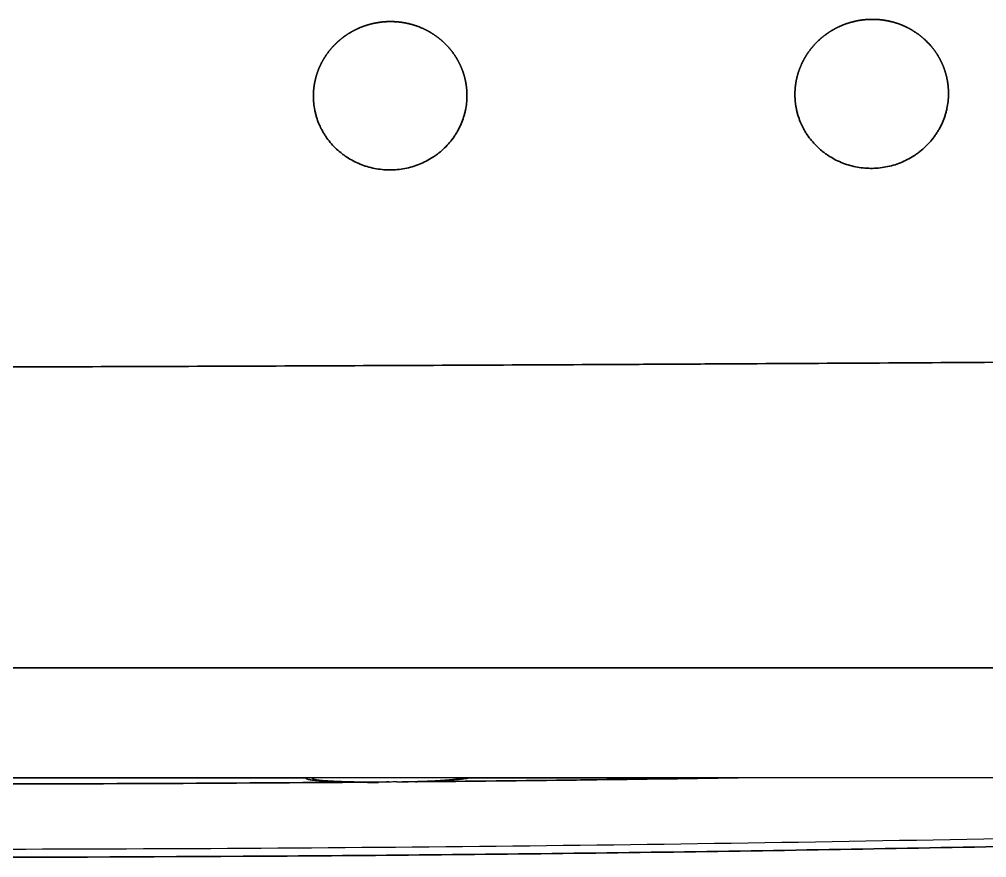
# Model space of a CAD drawing. Header units: millimetres. Extents: x 0 to 2561, y -987 to 790.
# Drawn here: x 739.6 to 972.6, y 417.4 to 619.4 of the extents above; entities that cross this region are included whole.
import ezdxf

# ---------------------------------------------------------------- set-up
doc = ezdxf.new("R2010")
doc.units = ezdxf.units.MM
doc.layers.add('Blocks', color=7, linetype='Continuous')
doc.layers.add('Blocks$Inner', color=7, linetype='Continuous', lineweight=25, true_color=0x007f00)
doc.layers.add('Blocks$Outline', color=7, linetype='Continuous', lineweight=35, true_color=0xff3f3f)

# ---------------------------------------------------------------- blocks, each defined once
blk = doc.blocks.new('Balcony Dining Bench Front')
at = {"layer": 'Blocks$Inner'}
for points, weights, knots in [([(829, 618.88), (828.4, 618.88), (827.79, 618.86), (826.57, 618.74), (825.97, 618.65), (824.18, 618.31), (823.03, 617.97), (821.34, 617.29), (820.78, 617.04), (819.71, 616.48), (819.19, 616.18), (818.18, 615.53), (817.69, 615.18), (816.99, 614.62), (816.76, 614.43), (816.31, 614.04), (816.09, 613.83), (815, 612.79), (814.24, 611.88), (813.23, 610.43), (812.91, 609.92), (812.48, 609.15), (812.34, 608.88), (812.08, 608.35), (811.95, 608.08), (811.37, 606.73), (811.02, 605.61), (810.72, 604.18), (810.66, 603.89), (810.57, 603.31), (810.53, 603.01), (810.44, 602.14), (810.41, 601.55), (810.41, 600.97)], [1.00000000448, 1.00000000449, 1.00000000449, 1.0000000045, 1.0000000045, 1.0000000045, 1.0000000045, 1.00000000449, 1.00000000449, 1.00000000448, 1.00000000447, 1.00000000446, 1.00000000445, 1.00000000444, 1.00000000444, 1.00000000443, 1.00000000443, 1.0000000044, 1.00000000438, 1.00000000435, 1.00000000434, 1.00000000432, 1.00000000431, 1.0000000043, 1.00000000429, 1.00000000426, 1.00000000423, 1.00000000419, 1.00000000419, 1.00000000417, 1.00000000416, 1.00000000414, 1.00000000413, 1.00000000411], [205.159935, 205.159935, 205.159935, 205.159935, 206.985777, 206.985777, 208.81162, 208.81162, 212.463305, 212.463305, 214.289147, 214.289147, 216.11499, 216.11499, 217.940832, 217.940832, 218.853753, 218.853753, 219.766675, 219.766675, 223.41836, 223.41836, 225.244202, 225.244202, 226.157123, 226.157123, 227.070045, 227.070045, 230.721729, 230.721729, 231.634651, 231.634651, 232.547572, 232.547572, 234.373414, 234.373414, 234.373414, 234.373414]), ([(847.41, 601.04), (847.41, 601.6), (847.38, 602.16), (847.3, 603.01), (847.26, 603.3), (847.18, 603.88), (847.13, 604.17), (846.84, 605.61), (846.5, 606.72), (845.81, 608.35), (845.55, 608.88), (844.99, 609.92), (844.68, 610.42), (843.68, 611.88), (842.93, 612.78), (841.64, 614.04), (841.19, 614.43), (840.26, 615.18), (839.78, 615.53), (838.78, 616.17), (838.27, 616.48), (837.2, 617.03), (836.65, 617.29), (834.97, 617.96), (833.82, 618.3), (832.04, 618.65), (831.44, 618.74), (830.22, 618.85), (829.61, 618.88), (829, 618.88)], [1.00000003354, 1.00000003364, 1.00000003375, 1.00000003391, 1.00000003397, 1.00000003409, 1.00000003414, 1.00000003443, 1.00000003466, 1.00000003502, 1.00000003514, 1.00000003538, 1.00000003549, 1.00000003584, 1.00000003607, 1.00000003641, 1.00000003652, 1.00000003673, 1.00000003684, 1.00000003704, 1.00000003713, 1.00000003732, 1.00000003741, 1.00000003766, 1.0000000378, 1.00000003799, 1.00000003804, 1.00000003814, 1.00000003819, 1.00000000448], [176.040425, 176.040425, 176.040425, 176.040425, 177.774457, 177.774457, 178.687306, 178.687306, 179.600155, 179.600155, 183.251552, 183.251552, 185.077251, 185.077251, 186.902949, 186.902949, 190.554347, 190.554347, 192.380045, 192.380045, 194.205744, 194.205744, 196.031442, 196.031442, 197.857141, 197.857141, 201.508538, 201.508538, 203.334236, 203.334236, 205.159935, 205.159935, 205.159935, 205.159935]), ([(945.12, 619.42), (944.52, 619.42), (943.91, 619.4), (942.69, 619.28), (942.09, 619.2), (940.3, 618.85), (939.14, 618.52), (937.45, 617.84), (936.89, 617.59), (935.82, 617.03), (935.29, 616.73), (934.28, 616.08), (933.79, 615.73), (932.85, 614.99), (932.39, 614.59), (931.09, 613.33), (930.31, 612.43), (929.29, 610.97), (928.97, 610.46), (928.54, 609.68), (928.4, 609.42), (928.13, 608.88), (928, 608.61), (927.41, 607.26), (927.05, 606.14), (926.74, 604.7), (926.68, 604.41), (926.59, 603.82), (926.55, 603.53), (926.45, 602.64), (926.41, 602.06), (926.41, 601.41), (926.41, 601.35), (926.41, 601.29)], [1.00000013343, 1.00000002962, 1.00000002967, 1.00000002975, 1.00000002979, 1.00000002988, 1.00000002993, 1.00000002996, 1.00000002997, 1.00000002997, 1.00000002996, 1.00000002994, 1.00000002992, 1.00000002988, 1.00000002985, 1.00000002975, 1.00000002967, 1.00000002952, 1.00000002946, 1.00000002937, 1.00000002934, 1.00000002927, 1.00000002924, 1.00000002907, 1.00000002892, 1.00000002873, 1.00000002868, 1.0000000286, 1.00000002856, 1.00000002843, 1.00000002835, 1.00000002825, 1.00000002824, 1.00000002824], [321.810812, 321.810812, 321.810812, 321.810812, 323.634521, 323.634521, 325.458229, 325.458229, 329.105645, 329.105645, 330.929353, 330.929353, 332.753061, 332.753061, 334.576769, 334.576769, 336.400478, 336.400478, 340.047894, 340.047894, 341.871602, 341.871602, 342.783456, 342.783456, 343.69531, 343.69531, 347.342726, 347.342726, 348.254581, 348.254581, 349.166435, 349.166435, 350.990143, 350.990143, 351.18245, 351.18245, 351.18245, 351.18245]), ([(963.41, 601.56), (963.41, 602.09), (963.38, 602.61), (963.31, 603.43), (963.28, 603.72), (963.19, 604.31), (963.14, 604.6), (962.87, 606.04), (962.53, 607.17), (961.85, 608.8), (961.6, 609.34), (961.04, 610.39), (960.73, 610.89), (959.75, 612.36), (958.99, 613.27), (957.29, 614.95), (956.36, 615.7), (954.87, 616.68), (954.36, 616.99), (953.3, 617.55), (952.75, 617.8), (951.08, 618.48), (949.93, 618.83), (948.15, 619.18), (947.55, 619.27), (946.34, 619.39), (945.73, 619.42), (945.12, 619.42)], [1, 1.00000011778, 1.00000011803, 1.00000011844, 1.00000011859, 1.00000011889, 1.00000011904, 1.00000011982, 1.00000012047, 1.0000001215, 1.00000012186, 1.00000012257, 1.00000012294, 1.00000012403, 1.00000012478, 1.00000012629, 1.00000012705, 1.00000012815, 1.00000012851, 1.00000012923, 1.00000012959, 1.00000013062, 1.00000013126, 1.00000013214, 1.00000013242, 1.00000013295, 1.0000001332, 1.00000013343], [292.837003, 292.837003, 292.837003, 292.837003, 294.456098, 294.456098, 295.367922, 295.367922, 296.279745, 296.279745, 299.927041, 299.927041, 301.750688, 301.750688, 303.574336, 303.574336, 307.221631, 307.221631, 310.868927, 310.868927, 312.692574, 312.692574, 314.516222, 314.516222, 318.163517, 318.163517, 319.987165, 319.987165, 321.810812, 321.810812, 321.810812, 321.810812])]:
    blk.add_rational_spline(points, weights, degree=3, knots=knots, dxfattribs=at)
blk.add_rational_spline([(926.41, 601.29), (926.41, 600.19), (926.51, 599.11), (926.72, 598.03)], [1.00000002824, 1, 1, 1], degree=3, dxfattribs=at)
for points, degree in [([(963.02, 597.91), (963.26, 599.06), (963.39, 600.21), (963.41, 601.37)], 3), ([(963.41, 601.37), (963.41, 601.42), (963.41, 601.49), (963.41, 601.56)], 3), ([(847.04, 597.53), (847.28, 598.66), (847.4, 599.8), (847.41, 600.96)], 3), ([(846.6, 595.84), (846.69, 596.12), (846.77, 596.4), (846.84, 596.68)], 3), ([(846.84, 596.68), (846.92, 596.96), (846.98, 597.24), (847.04, 597.53)], 3), ([(926.72, 598.03), (926.77, 597.74), (926.83, 597.46), (926.9, 597.18)], 3), ([(926.9, 597.18), (926.97, 596.9), (927.05, 596.62), (927.13, 596.34)], 3), ([(962.57, 596.21), (962.65, 596.49), (962.74, 596.77), (962.81, 597.06)], 3), ([(962.81, 597.06), (962.89, 597.34), (962.96, 597.63), (963.02, 597.91)], 3), ([(846, 594.21), (846.23, 594.74), (846.43, 595.29), (846.6, 595.84)], 3), ([(927.13, 596.34), (927.3, 595.78), (927.49, 595.24), (927.71, 594.71)], 3), ([(927.71, 594.71), (927.89, 594.27), (928.09, 593.84), (928.3, 593.42)], 3), ([(961.16, 592.99), (961.45, 593.5), (961.71, 594.03), (961.95, 594.57)], 3), ([(961.95, 594.57), (962.18, 595.11), (962.39, 595.65), (962.57, 596.21)], 3), ([(812.29, 593.07), (812.38, 592.89), (812.44, 592.78), (812.5, 592.68)], 3), ([(812.5, 592.68), (812.64, 592.42), (812.78, 592.17), (812.93, 591.92)], 3), ([(812.93, 591.92), (813.09, 591.67), (813.24, 591.42), (813.41, 591.18)], 3), ([(844.78, 591.87), (844.94, 592.12), (845.09, 592.38), (845.23, 592.64)], 3), ([(845.23, 592.64), (845.51, 593.15), (845.77, 593.67), (846, 594.21)], 3), ([(928.3, 593.42), (928.37, 593.28), (928.41, 593.2), (928.45, 593.13)], 3), ([(928.45, 593.13), (928.59, 592.87), (928.73, 592.62), (928.88, 592.37)], 3), ([(928.88, 592.37), (929.03, 592.12), (929.19, 591.87), (929.35, 591.62)], 3), ([(960.22, 591.47), (960.39, 591.72), (960.55, 591.97), (960.71, 592.22)], 3), ([(960.71, 592.22), (960.87, 592.47), (961.02, 592.73), (961.16, 592.99)], 3), ([(813.41, 591.18), (814.07, 590.21), (814.82, 589.31), (815.66, 588.47)], 3), ([(842, 588.42), (842.86, 589.25), (843.62, 590.16), (844.3, 591.13)], 3), ([(844.3, 591.13), (844.46, 591.37), (844.63, 591.62), (844.78, 591.87)], 3), ([(929.35, 591.62), (930.01, 590.65), (930.75, 589.74), (931.59, 588.91)], 3), ([(957.9, 588.76), (958.76, 589.59), (959.54, 590.5), (960.22, 591.47)], 3), ([(815.66, 588.47), (816.08, 588.06), (816.53, 587.66), (816.99, 587.29)], 3), ([(816.99, 587.29), (817.23, 587.1), (817.47, 586.91), (817.71, 586.74)], 3), ([(839.93, 586.68), (840.17, 586.86), (840.42, 587.05), (840.65, 587.23)], 3), ([(840.65, 587.23), (841.12, 587.61), (841.57, 588), (842, 588.42)], 3), ([(931.59, 588.91), (932.01, 588.49), (932.45, 588.09), (932.91, 587.71)], 3), ([(932.91, 587.71), (933.14, 587.52), (933.38, 587.34), (933.62, 587.16)], 3), ([(955.81, 587.02), (956.05, 587.2), (956.3, 587.38), (956.54, 587.57)], 3), ([(956.54, 587.57), (957.01, 587.95), (957.46, 588.34), (957.9, 588.76)], 3), ([(817.71, 586.74), (817.95, 586.56), (818.2, 586.39), (818.45, 586.23)], 3), ([(818.45, 586.23), (819.45, 585.57), (820.51, 585.01), (821.64, 584.55)], 3), ([(835.96, 584.51), (837.09, 584.96), (838.17, 585.52), (839.18, 586.17)], 3), ([(839.18, 586.17), (839.43, 586.34), (839.68, 586.51), (839.93, 586.68)], 3), ([(933.62, 587.16), (933.86, 586.98), (934.11, 586.81), (934.36, 586.65)], 3), ([(934.36, 586.65), (935.35, 585.98), (936.41, 585.42), (937.53, 584.95)], 3), ([(937.53, 584.95), (938.09, 584.72), (938.66, 584.51), (939.25, 584.34)], 3), ([(951.82, 584.86), (952.96, 585.31), (954.03, 585.86), (955.05, 586.51)], 3), ([(955.05, 586.51), (955.31, 586.68), (955.56, 586.85), (955.81, 587.02)], 3), ([(821.64, 584.55), (822.2, 584.32), (822.78, 584.11), (823.36, 583.94)], 3), ([(823.36, 583.94), (823.95, 583.76), (824.54, 583.62), (825.14, 583.5)], 3), ([(825.14, 583.5), (826.34, 583.26), (827.56, 583.14), (828.79, 583.14)], 3), ([(828.79, 583.14), (830.02, 583.13), (831.23, 583.24), (832.44, 583.48)], 3), ([(832.44, 583.48), (833.04, 583.59), (833.64, 583.73), (834.22, 583.91)], 3), ([(834.22, 583.91), (834.81, 584.08), (835.4, 584.28), (835.96, 584.51)], 3), ([(939.25, 584.34), (939.83, 584.16), (940.42, 584.01), (941.01, 583.89)], 3), ([(941.01, 583.89), (942.21, 583.65), (943.42, 583.52), (944.65, 583.51)], 3), ([(944.65, 583.51), (945.88, 583.5), (947.09, 583.61), (948.3, 583.84)], 3), ([(948.3, 583.84), (948.9, 583.95), (949.49, 584.09), (950.08, 584.26)], 3), ([(950.08, 584.26), (950.67, 584.43), (951.26, 584.63), (951.82, 584.86)], 3), ([(1247.49, 436.63), (712.91, 436.63), (178.33, 436.63)], 2), ([(810.14, 436.59), (810.16, 436.62), (810.21, 436.66), (810.28, 436.69)], 3), ([(912.72, 436.63), (885.68, 436.22), (858.73, 435.9), (831.81, 435.66)], 3), ([(820.68, 435.57), (786.55, 435.29), (752.45, 435.15), (718.27, 435.14)], 3), ([(828.62, 435.63), (827.79, 435.63), (826.95, 435.62), (826.11, 435.61)], 3), ([(830.49, 435.64), (829.88, 435.63), (829.27, 435.62), (828.66, 435.61)], 3)]:
    blk.add_open_spline(points, degree=degree, dxfattribs=at)
for points, knots in [([(810.41, 600.89), (810.41, 599.77), (810.52, 598.65), (810.74, 597.55), (810.79, 597.27), (810.86, 596.98), (810.93, 596.7), (811, 596.42), (811.08, 596.14), (811.16, 595.87), (811.33, 595.32), (811.52, 594.78), (811.75, 594.24), (811.91, 593.84), (812.1, 593.45), (812.29, 593.07)], [117.224057, 117.224057, 117.224057, 117.224057, 120.82076, 120.82076, 120.82076, 121.747026, 121.747026, 121.747026, 122.668277, 122.668277, 122.668277, 124.501435, 124.501435, 124.501435, 125.873979, 125.873979, 125.873979, 125.873979]), ([(730.82, 535.63), (731.17, 535.63), (731.52, 535.63), (732.58, 535.63), (733.28, 535.64), (735.39, 535.64), (736.79, 535.65), (741.01, 535.66), (743.82, 535.67), (757.87, 535.71), (769.11, 535.75), (791.59, 535.84), (802.83, 535.88), (825.31, 535.98), (836.55, 536.02), (859.02, 536.13), (870.26, 536.18), (887.12, 536.27), (892.74, 536.3), (903.98, 536.36), (909.6, 536.39), (926.46, 536.48), (937.69, 536.54), (960.17, 536.68), (971.41, 536.75), (993.88, 536.89), (1005.12, 536.96), (1027.59, 537.12), (1038.83, 537.2), (1061.3, 537.36), (1072.53, 537.44), (1095, 537.61), (1106.24, 537.7), (1128.71, 537.88), (1139.93, 537.97), (1156.78, 538.12), (1162.4, 538.16), (1173.63, 538.26), (1179.25, 538.31), (1190.56, 538.41), (1196.26, 538.46), (1207.66, 538.56), (1213.36, 538.62), (1221.9, 538.7), (1224.75, 538.72), (1229.03, 538.76), (1230.45, 538.78), (1232.59, 538.8), (1233.3, 538.8), (1234.01, 538.81)], [7389.097547, 7389.097547, 7389.097547, 7389.097547, 7390.152555, 7390.152555, 7392.262553, 7392.262553, 7396.482556, 7396.482556, 7404.922546, 7404.922546, 7438.682555, 7438.682555, 7472.442621, 7472.442621, 7506.202706, 7506.202706, 7539.96282, 7539.96282, 7556.842871, 7556.842871, 7573.722931, 7573.722931, 7607.483133, 7607.483133, 7641.24339, 7641.24339, 7675.003711, 7675.003711, 7708.7641, 7708.7641, 7742.524563, 7742.524563, 7776.285103, 7776.285103, 7810.06762, 7810.06762, 7826.947937, 7826.947937, 7843.828276, 7843.828276, 7860.959946, 7860.959946, 7878.091622, 7878.091622, 7886.657487, 7886.657487, 7890.940437, 7890.940437, 7893.081903, 7893.081903, 7893.081903, 7893.081903]), ([(203.83, 463.23), (213.25, 463.22), (222.68, 463.22), (232.11, 463.21), (241.54, 463.21), (250.97, 463.2), (260.39, 463.2), (269.82, 463.2), (279.25, 463.19), (288.67, 463.19), (298.1, 463.18), (307.53, 463.18), (316.95, 463.18), (326.38, 463.17), (335.81, 463.17), (345.23, 463.17), (354.66, 463.17), (364.09, 463.16), (373.51, 463.16), (382.94, 463.16), (392.37, 463.15), (401.79, 463.15), (411.22, 463.15), (420.65, 463.15), (430.08, 463.14), (439.51, 463.14), (448.93, 463.14), (458.36, 463.14), (467.79, 463.13), (477.22, 463.13), (486.64, 463.13), (496.07, 463.13), (505.5, 463.13), (514.93, 463.12), (524.36, 463.12), (533.78, 463.12), (543.21, 463.12), (552.64, 463.12), (562.06, 463.12), (571.49, 463.12), (580.92, 463.11), (590.34, 463.11), (599.77, 463.11), (609.19, 463.11), (618.62, 463.11), (628.05, 463.11), (646.9, 463.11), (665.76, 463.11), (684.61, 463.11), (703.47, 463.11), (722.32, 463.11), (741.18, 463.11), (760.04, 463.11), (778.89, 463.11), (797.75, 463.11), (807.17, 463.11), (816.6, 463.11), (826.02, 463.11), (835.45, 463.11), (844.88, 463.11), (854.3, 463.12), (863.73, 463.12), (873.16, 463.12), (882.58, 463.12), (892.01, 463.12), (901.44, 463.12), (910.86, 463.12), (920.29, 463.13), (929.72, 463.13), (939.15, 463.13), (948.58, 463.13), (958, 463.13), (967.43, 463.14), (976.86, 463.14), (986.29, 463.14), (995.72, 463.14), (1005.14, 463.15), (1014.57, 463.15), (1024, 463.15), (1033.43, 463.15), (1042.85, 463.16), (1052.28, 463.16), (1061.71, 463.16), (1071.13, 463.17), (1080.56, 463.17), (1089.99, 463.17), (1099.41, 463.17), (1108.84, 463.18), (1118.27, 463.18), (1127.69, 463.18), (1137.12, 463.19), (1146.55, 463.19), (1155.97, 463.2), (1165.4, 463.2), (1174.83, 463.2), (1184.25, 463.21), (1193.68, 463.21), (1203.11, 463.22), (1212.54, 463.22), (1221.97, 463.23)], [451.443925, 451.443925, 451.443925, 451.443925, 479.729369, 479.729369, 479.729369, 508.012007, 508.012007, 508.012007, 536.29251, 536.29251, 536.29251, 564.571639, 564.571639, 564.571639, 592.850516, 592.850516, 592.850516, 621.130349, 621.130349, 621.130349, 649.412028, 649.412028, 649.412028, 677.695169, 677.695169, 677.695169, 705.979076, 705.979076, 705.979076, 734.263029, 734.263029, 734.263029, 762.546222, 762.546222, 762.546222, 790.827827, 790.827827, 790.827827, 819.107423, 819.107423, 819.107423, 847.386214, 847.386214, 847.386214, 875.665805, 875.665805, 875.665805, 932.230598, 932.230598, 932.230598, 988.798596, 988.798596, 988.798596, 1045.363389, 1045.363389, 1045.363389, 1073.64298, 1073.64298, 1073.64298, 1101.921771, 1101.921771, 1101.921771, 1130.201368, 1130.201368, 1130.201368, 1158.482972, 1158.482972, 1158.482972, 1186.766165, 1186.766165, 1186.766165, 1215.050118, 1215.050118, 1215.050118, 1243.334025, 1243.334025, 1243.334025, 1271.617167, 1271.617167, 1271.617167, 1299.898845, 1299.898845, 1299.898845, 1328.178679, 1328.178679, 1328.178679, 1356.457555, 1356.457555, 1356.457555, 1384.736684, 1384.736684, 1384.736684, 1413.017188, 1413.017188, 1413.017188, 1441.299826, 1441.299826, 1441.299826, 1469.58527, 1469.58527, 1469.58527, 1469.58527]), ([(808.69, 436.64), (808.67, 436.62), (808.65, 436.61), (808.61, 436.55), (808.62, 436.51), (808.72, 436.39), (808.9, 436.32), (809.36, 436.21), (809.54, 436.17), (809.96, 436.11), (810.2, 436.07), (810.99, 435.98), (811.63, 435.92), (812.74, 435.84), (813.13, 435.82), (813.97, 435.77), (814.41, 435.75), (815.78, 435.69), (816.77, 435.65), (818.93, 435.59), (820.05, 435.57), (821.81, 435.55), (822.41, 435.55), (823.62, 435.54), (824.25, 435.54), (825.28, 435.54), (825.7, 435.54), (826.11, 435.54)], [27.685613, 27.685613, 27.685613, 27.685613, 28.533442, 28.533442, 30.435671, 30.435671, 34.24013, 34.24013, 36.14236, 36.14236, 38.044589, 38.044589, 41.849048, 41.849048, 43.751278, 43.751278, 45.653507, 45.653507, 49.457966, 49.457966, 53.262425, 53.262425, 55.164654, 55.164654, 57.066884, 57.066884, 58.32255, 58.32255, 58.32255, 58.32255]), ([(828.66, 435.61), (827.48, 435.59), (826.31, 435.59), (824.58, 435.59), (824, 435.59), (822.87, 435.59), (822.32, 435.6), (820.69, 435.62), (819.65, 435.64), (817.66, 435.69), (816.74, 435.72), (815.47, 435.78), (815.07, 435.8), (814.3, 435.85), (813.93, 435.87), (812.9, 435.95), (812.31, 436), (811.58, 436.09), (811.36, 436.12), (810.97, 436.19), (810.8, 436.22), (810.38, 436.33), (810.21, 436.4), (810.15, 436.47)], [1.882042, 1.882042, 1.882042, 1.882042, 5.401329, 5.401329, 7.160973, 7.160973, 8.920616, 8.920616, 12.439903, 12.439903, 15.95919, 15.95919, 17.718833, 17.718833, 19.478476, 19.478476, 22.997763, 22.997763, 24.757406, 24.757406, 26.51705, 26.51705, 30.036337, 30.036337, 30.036337, 30.036337]), ([(830.54, 435.64), (830.8, 435.64), (831.06, 435.65), (831.57, 435.66), (831.83, 435.66), (832.34, 435.67), (832.6, 435.68), (833.1, 435.69), (833.35, 435.7), (833.85, 435.71), (834.1, 435.72), (834.59, 435.74), (834.84, 435.75), (835.32, 435.76), (835.57, 435.77), (836.04, 435.79), (836.29, 435.8), (836.76, 435.82), (837, 435.83), (837.45, 435.85), (837.69, 435.86), (838.13, 435.88), (838.36, 435.89), (838.79, 435.91), (839.01, 435.92), (839.43, 435.94), (839.64, 435.95), (840.05, 435.98), (840.26, 435.99), (840.65, 436.01), (840.85, 436.03), (841.24, 436.05), (841.43, 436.07), (841.8, 436.09), (841.99, 436.11), (842.34, 436.13), (842.51, 436.15), (842.85, 436.17), (843.02, 436.19), (843.34, 436.22), (843.49, 436.23), (843.79, 436.26), (843.94, 436.27), (844.22, 436.3), (844.36, 436.32), (844.63, 436.35), (844.76, 436.36), (845.01, 436.39), (845.13, 436.41), (845.36, 436.44), (845.47, 436.46), (845.68, 436.49), (845.78, 436.5), (845.96, 436.54), (846.05, 436.55), (846.22, 436.58), (846.3, 436.6), (846.39, 436.62), (846.41, 436.63), (846.43, 436.63)], [0, 0, 0, 0, 0.780536, 0.780536, 1.561071, 1.561071, 2.341607, 2.341607, 3.122143, 3.122143, 3.902678, 3.902678, 4.683214, 4.683214, 5.46375, 5.46375, 6.244285, 6.244285, 7.024952, 7.024952, 7.805619, 7.805619, 8.586286, 8.586286, 9.366953, 9.366953, 10.14762, 10.14762, 10.928287, 10.928287, 11.708954, 11.708954, 12.48962, 12.48962, 13.270347, 13.270347, 14.051074, 14.051074, 14.831801, 14.831801, 15.612528, 15.612528, 16.393254, 16.393254, 17.173981, 17.173981, 17.954708, 17.954708, 18.735435, 18.735435, 19.516116, 19.516116, 20.296796, 20.296796, 21.077477, 21.077477, 21.858158, 21.858158, 22.06855, 22.06855, 22.06855, 22.06855]), ([(847.94, 436.63), (847.9, 436.62), (847.86, 436.61), (847.73, 436.59), (847.65, 436.57), (847.47, 436.54), (847.37, 436.52), (847.17, 436.49), (847.06, 436.47), (846.83, 436.44), (846.71, 436.42), (846.47, 436.39), (846.33, 436.37), (846.07, 436.34), (845.93, 436.32), (845.64, 436.29), (845.49, 436.28), (845.18, 436.25), (845.02, 436.23), (844.7, 436.2), (844.53, 436.19), (844.18, 436.16), (844, 436.14), (843.64, 436.11), (843.45, 436.1), (843.07, 436.07), (842.87, 436.06), (842.47, 436.03), (842.26, 436.02), (841.85, 435.99), (841.63, 435.98), (841.2, 435.95), (840.98, 435.94), (840.53, 435.92), (840.31, 435.9), (839.85, 435.88), (839.62, 435.87), (839.14, 435.85), (838.9, 435.84), (838.42, 435.81), (838.17, 435.8), (837.68, 435.78), (837.42, 435.77), (836.91, 435.75), (836.65, 435.74), (836.13, 435.73), (835.87, 435.72), (835.34, 435.7), (835.08, 435.69), (834.54, 435.68), (834.28, 435.67), (833.74, 435.66), (833.46, 435.65), (832.92, 435.64), (832.64, 435.63), (832.09, 435.62), (831.81, 435.61), (831.26, 435.6), (830.97, 435.59), (830.69, 435.59)], [36.688893, 36.688893, 36.688893, 36.688893, 37.174437, 37.174437, 38.018381, 38.018381, 38.862326, 38.862326, 39.70627, 39.70627, 40.550215, 40.550215, 41.394209, 41.394209, 42.238203, 42.238203, 43.082197, 43.082197, 43.926192, 43.926192, 44.770186, 44.770186, 45.61418, 45.61418, 46.458174, 46.458174, 47.302169, 47.302169, 48.146098, 48.146098, 48.990027, 48.990027, 49.833957, 49.833957, 50.677886, 50.677886, 51.521816, 51.521816, 52.365745, 52.365745, 53.209675, 53.209675, 54.053604, 54.053604, 54.897392, 54.897392, 55.741179, 55.741179, 56.584967, 56.584967, 57.428754, 57.428754, 58.272542, 58.272542, 59.11633, 59.11633, 59.960117, 59.960117, 60.803905, 60.803905, 60.803905, 60.803905]), ([(1220.41, 428.99), (1218.21, 428.91), (1216.02, 428.83), (1213.83, 428.74), (1209.45, 428.58), (1205.07, 428.42), (1200.69, 428.26), (1191.93, 427.94), (1183.17, 427.62), (1174.41, 427.32), (1150.14, 426.48), (1125.85, 425.7), (1101.52, 425), (1058.25, 423.74), (1015.04, 422.7), (971.92, 421.87), (885.21, 420.19), (799.4, 419.36), (712.67, 419.36), (625.94, 419.36), (540.13, 420.19), (453.42, 421.88), (410.29, 422.71), (367.09, 423.75), (323.82, 425.01), (302.19, 425.64), (280.6, 426.32), (259.03, 427.06), (248.92, 427.4), (238.81, 427.76), (228.7, 428.12), (227.46, 428.17), (226.2, 428.21), (224.95, 428.26), (223.78, 428.3), (222.6, 428.34), (221.42, 428.39), (218.92, 428.48), (216.46, 428.57), (214.04, 428.66), (213.32, 428.69), (212.6, 428.72), (211.89, 428.74), (211.13, 428.77), (210.36, 428.8), (209.59, 428.83), (208.27, 428.88), (206.93, 428.93), (205.56, 428.98), (204.96, 429), (204.35, 429.03), (203.73, 429.05), (203.46, 429.06), (203.19, 429.07), (202.91, 429.08), (202.79, 429.09), (202.67, 429.09), (202.55, 429.1), (202.44, 429.1), (202.33, 429.11), (202.22, 429.11), (201.57, 429.14), (200.93, 429.16), (200.32, 429.18)], [9.871853, 9.871853, 9.871853, 9.871853, 16.45759, 16.45759, 16.45759, 29.603602, 29.603602, 29.603602, 55.898022, 55.898022, 55.898022, 128.828197, 128.828197, 128.828197, 258.465174, 258.465174, 258.465174, 517.736909, 517.736909, 517.736909, 777.010389, 777.010389, 777.010389, 906.645125, 906.645125, 906.645125, 971.466771, 971.466771, 971.466771, 1001.816112, 1001.816112, 1001.816112, 1005.57133, 1005.57133, 1005.57133, 1009.097354, 1009.097354, 1009.097354, 1016.488486, 1016.488486, 1016.488486, 1018.634842, 1018.634842, 1018.634842, 1020.936559, 1020.936559, 1020.936559, 1024.969598, 1024.969598, 1024.969598, 1026.803904, 1026.803904, 1026.803904, 1027.623661, 1027.623661, 1027.623661, 1027.985722, 1027.985722, 1027.985722, 1028.319305, 1028.319305, 1028.319305, 1030.213805, 1030.213805, 1030.213805, 1030.213805]), ([(200.09, 427.36), (228.83, 426.25), (285.68, 424.24), (369.98, 421.8), (456.12, 419.87), (542.31, 418.47), (654.83, 417.39), (770.97, 417.39), (883.48, 418.48), (969.68, 419.87), (1055.81, 421.8), (1140.13, 424.24), (1197, 426.25), (1225.76, 427.36)], [26.505716, 26.505716, 26.505716, 26.505716, 111.534941, 197.191146, 282.847351, 368.503557, 454.159762, 625.472173, 711.128379, 796.784584, 882.440789, 968.096995, 1053.182057, 1053.182057, 1053.182057, 1053.182057])]:
    blk.add_open_spline(points, degree=3, knots=knots, dxfattribs=at)
at = {"layer": 'Blocks$Outline'}
for p, q in [((810.41, 600.89), (810.41, 600.97)), ((847.41, 601.04), (847.41, 600.96)), ((732.92, 436.63), (808.68, 436.63)), ((847.93, 436.63), (912.7, 436.63))]:
    blk.add_line(p, q, dxfattribs=at)
for points, weights, knots in [([(810.41, 600.97), (810.41, 601.55), (810.44, 602.14), (810.53, 603.01), (810.57, 603.31), (810.66, 603.89), (810.72, 604.18), (811.02, 605.61), (811.37, 606.73), (811.95, 608.08), (812.08, 608.35), (812.34, 608.88), (812.48, 609.15), (812.91, 609.92), (813.23, 610.43), (814.24, 611.88), (815, 612.79), (816.09, 613.83), (816.31, 614.04), (816.76, 614.43), (816.99, 614.62), (817.69, 615.18), (818.18, 615.53), (819.19, 616.18), (819.71, 616.48), (820.78, 617.04), (821.34, 617.29), (823.03, 617.97), (824.18, 618.31), (825.97, 618.65), (826.57, 618.74), (827.79, 618.86), (828.4, 618.88), (829, 618.88)], [1.00000000411, 1.00000000413, 1.00000000414, 1.00000000416, 1.00000000417, 1.00000000419, 1.00000000419, 1.00000000423, 1.00000000426, 1.00000000429, 1.0000000043, 1.00000000431, 1.00000000432, 1.00000000434, 1.00000000435, 1.00000000438, 1.0000000044, 1.00000000443, 1.00000000443, 1.00000000444, 1.00000000444, 1.00000000445, 1.00000000446, 1.00000000447, 1.00000000448, 1.00000000449, 1.00000000449, 1.0000000045, 1.0000000045, 1.0000000045, 1.0000000045, 1.00000000449, 1.00000000449, 1.00000000448], [-234.373414, -234.373414, -234.373414, -234.373414, -232.547572, -232.547572, -231.634651, -231.634651, -230.721729, -230.721729, -227.070045, -227.070045, -226.157123, -226.157123, -225.244202, -225.244202, -223.41836, -223.41836, -219.766675, -219.766675, -218.853753, -218.853753, -217.940832, -217.940832, -216.11499, -216.11499, -214.289147, -214.289147, -212.463305, -212.463305, -208.81162, -208.81162, -206.985777, -206.985777, -205.159935, -205.159935, -205.159935, -205.159935]), ([(829, 618.88), (829.61, 618.88), (830.22, 618.85), (831.44, 618.74), (832.04, 618.65), (833.82, 618.3), (834.97, 617.96), (836.65, 617.29), (837.2, 617.03), (838.27, 616.48), (838.78, 616.17), (839.78, 615.53), (840.26, 615.18), (841.19, 614.43), (841.64, 614.04), (842.93, 612.78), (843.68, 611.88), (844.68, 610.42), (844.99, 609.92), (845.55, 608.88), (845.81, 608.35), (846.5, 606.72), (846.84, 605.61), (847.13, 604.17), (847.18, 603.88), (847.26, 603.3), (847.3, 603.01), (847.38, 602.16), (847.41, 601.6), (847.41, 601.04)], [1.00000000448, 1.00000003819, 1.00000003814, 1.00000003804, 1.00000003799, 1.0000000378, 1.00000003766, 1.00000003741, 1.00000003732, 1.00000003713, 1.00000003704, 1.00000003684, 1.00000003673, 1.00000003652, 1.00000003641, 1.00000003607, 1.00000003584, 1.00000003549, 1.00000003538, 1.00000003514, 1.00000003502, 1.00000003466, 1.00000003443, 1.00000003414, 1.00000003409, 1.00000003397, 1.00000003391, 1.00000003375, 1.00000003364, 1.00000003354], [-205.159935, -205.159935, -205.159935, -205.159935, -203.334236, -203.334236, -201.508538, -201.508538, -197.857141, -197.857141, -196.031442, -196.031442, -194.205744, -194.205744, -192.380045, -192.380045, -190.554347, -190.554347, -186.902949, -186.902949, -185.077251, -185.077251, -183.251552, -183.251552, -179.600155, -179.600155, -178.687306, -178.687306, -177.774457, -177.774457, -176.040425, -176.040425, -176.040425, -176.040425]), ([(926.41, 601.29), (926.41, 601.35), (926.41, 601.41), (926.41, 602.06), (926.45, 602.64), (926.55, 603.53), (926.59, 603.82), (926.68, 604.41), (926.74, 604.7), (927.05, 606.14), (927.41, 607.26), (928, 608.61), (928.13, 608.88), (928.4, 609.42), (928.54, 609.68), (928.97, 610.46), (929.29, 610.97), (930.31, 612.43), (931.09, 613.33), (932.39, 614.59), (932.85, 614.99), (933.79, 615.73), (934.28, 616.08), (935.29, 616.73), (935.82, 617.03), (936.89, 617.59), (937.45, 617.84), (939.14, 618.52), (940.3, 618.85), (942.09, 619.2), (942.69, 619.28), (943.91, 619.4), (944.52, 619.42), (945.12, 619.42)], [1.00000002824, 1.00000002824, 1.00000002825, 1.00000002835, 1.00000002843, 1.00000002856, 1.0000000286, 1.00000002868, 1.00000002873, 1.00000002892, 1.00000002907, 1.00000002924, 1.00000002927, 1.00000002934, 1.00000002937, 1.00000002946, 1.00000002952, 1.00000002967, 1.00000002975, 1.00000002985, 1.00000002988, 1.00000002992, 1.00000002994, 1.00000002996, 1.00000002997, 1.00000002997, 1.00000002996, 1.00000002993, 1.00000002988, 1.00000002979, 1.00000002975, 1.00000002967, 1.00000002962, 1.00000013343], [-234.149519, -234.149519, -234.149519, -234.149519, -233.957212, -233.957212, -232.133504, -232.133504, -231.221649, -231.221649, -230.309795, -230.309795, -226.662379, -226.662379, -225.750525, -225.750525, -224.838671, -224.838671, -223.014963, -223.014963, -219.367547, -219.367547, -217.543838, -217.543838, -215.72013, -215.72013, -213.896422, -213.896422, -212.072714, -212.072714, -208.425298, -208.425298, -206.60159, -206.60159, -204.777881, -204.777881, -204.777881, -204.777881]), ([(945.12, 619.42), (945.73, 619.42), (946.34, 619.39), (947.55, 619.27), (948.15, 619.18), (949.93, 618.83), (951.08, 618.48), (952.75, 617.8), (953.3, 617.55), (954.36, 616.99), (954.87, 616.68), (956.36, 615.7), (957.29, 614.95), (958.99, 613.27), (959.75, 612.36), (960.73, 610.89), (961.04, 610.39), (961.6, 609.34), (961.85, 608.8), (962.53, 607.17), (962.87, 606.04), (963.14, 604.6), (963.19, 604.31), (963.28, 603.72), (963.31, 603.43), (963.38, 602.61), (963.41, 602.09), (963.41, 601.56)], [1.00000013343, 1.0000001332, 1.00000013295, 1.00000013242, 1.00000013214, 1.00000013126, 1.00000013062, 1.00000012959, 1.00000012923, 1.00000012851, 1.00000012815, 1.00000012705, 1.00000012629, 1.00000012478, 1.00000012403, 1.00000012294, 1.00000012257, 1.00000012186, 1.0000001215, 1.00000012047, 1.00000011982, 1.00000011904, 1.00000011889, 1.00000011859, 1.00000011844, 1.00000011803, 1.00000011778, 1], [-204.777881, -204.777881, -204.777881, -204.777881, -202.954234, -202.954234, -201.130586, -201.130586, -197.483291, -197.483291, -195.659643, -195.659643, -193.835996, -193.835996, -190.1887, -190.1887, -186.541405, -186.541405, -184.717757, -184.717757, -182.89411, -182.89411, -179.246814, -179.246814, -178.334991, -178.334991, -177.423167, -177.423167, -175.804072, -175.804072, -175.804072, -175.804072])]:
    blk.add_rational_spline(points, weights, degree=3, knots=knots, dxfattribs=at)
blk.add_rational_spline([(926.72, 598.03), (926.51, 599.11), (926.41, 600.19), (926.41, 601.29)], [1, 1, 1, 1.00000002824], degree=3, dxfattribs=at)
for points in [[(963.41, 601.37), (963.39, 600.21), (963.26, 599.06), (963.02, 597.91)], [(963.41, 601.56), (963.41, 601.49), (963.41, 601.42), (963.41, 601.37)], [(847.41, 600.96), (847.4, 599.8), (847.28, 598.66), (847.04, 597.53)], [(846.84, 596.68), (846.77, 596.4), (846.69, 596.12), (846.6, 595.84)], [(847.04, 597.53), (846.98, 597.24), (846.92, 596.96), (846.84, 596.68)], [(926.9, 597.18), (926.83, 597.46), (926.77, 597.74), (926.72, 598.03)], [(927.13, 596.34), (927.05, 596.62), (926.97, 596.9), (926.9, 597.18)], [(962.81, 597.06), (962.74, 596.77), (962.65, 596.49), (962.57, 596.21)], [(963.02, 597.91), (962.96, 597.63), (962.89, 597.34), (962.81, 597.06)], [(846.6, 595.84), (846.43, 595.29), (846.23, 594.74), (846, 594.21)], [(927.71, 594.71), (927.49, 595.24), (927.3, 595.78), (927.13, 596.34)], [(928.3, 593.42), (928.09, 593.84), (927.89, 594.27), (927.71, 594.71)], [(961.95, 594.57), (961.71, 594.03), (961.45, 593.5), (961.16, 592.99)], [(962.57, 596.21), (962.39, 595.65), (962.18, 595.11), (961.95, 594.57)], [(812.5, 592.68), (812.44, 592.78), (812.38, 592.89), (812.29, 593.07)], [(812.93, 591.92), (812.78, 592.17), (812.64, 592.42), (812.5, 592.68)], [(813.41, 591.18), (813.24, 591.42), (813.09, 591.67), (812.93, 591.92)], [(845.23, 592.64), (845.09, 592.38), (844.94, 592.12), (844.78, 591.87)], [(846, 594.21), (845.77, 593.67), (845.51, 593.15), (845.23, 592.64)], [(928.45, 593.13), (928.41, 593.2), (928.37, 593.28), (928.3, 593.42)], [(928.88, 592.37), (928.73, 592.62), (928.59, 592.87), (928.45, 593.13)], [(929.35, 591.62), (929.19, 591.87), (929.03, 592.12), (928.88, 592.37)], [(960.71, 592.22), (960.55, 591.97), (960.39, 591.72), (960.22, 591.47)], [(961.16, 592.99), (961.02, 592.73), (960.87, 592.47), (960.71, 592.22)], [(815.66, 588.47), (814.82, 589.31), (814.07, 590.21), (813.41, 591.18)], [(844.3, 591.13), (843.62, 590.16), (842.86, 589.25), (842, 588.42)], [(844.78, 591.87), (844.63, 591.62), (844.46, 591.37), (844.3, 591.13)], [(931.59, 588.91), (930.75, 589.74), (930.01, 590.65), (929.35, 591.62)], [(960.22, 591.47), (959.54, 590.5), (958.76, 589.59), (957.9, 588.76)], [(816.99, 587.29), (816.53, 587.66), (816.08, 588.06), (815.66, 588.47)], [(817.71, 586.74), (817.47, 586.91), (817.23, 587.1), (816.99, 587.29)], [(840.65, 587.23), (840.42, 587.05), (840.17, 586.86), (839.93, 586.68)], [(842, 588.42), (841.57, 588), (841.12, 587.61), (840.65, 587.23)], [(932.91, 587.71), (932.45, 588.09), (932.01, 588.49), (931.59, 588.91)], [(933.62, 587.16), (933.38, 587.34), (933.14, 587.52), (932.91, 587.71)], [(956.54, 587.57), (956.3, 587.38), (956.05, 587.2), (955.81, 587.02)], [(957.9, 588.76), (957.46, 588.34), (957.01, 587.95), (956.54, 587.57)], [(818.45, 586.23), (818.2, 586.39), (817.95, 586.56), (817.71, 586.74)], [(821.64, 584.55), (820.51, 585.01), (819.45, 585.57), (818.45, 586.23)], [(839.18, 586.17), (838.17, 585.52), (837.09, 584.96), (835.96, 584.51)], [(839.93, 586.68), (839.68, 586.51), (839.43, 586.34), (839.18, 586.17)], [(934.36, 586.65), (934.11, 586.81), (933.86, 586.98), (933.62, 587.16)], [(937.53, 584.95), (936.41, 585.42), (935.35, 585.98), (934.36, 586.65)], [(939.25, 584.34), (938.66, 584.51), (938.09, 584.72), (937.53, 584.95)], [(955.05, 586.51), (954.03, 585.86), (952.96, 585.31), (951.82, 584.86)], [(955.81, 587.02), (955.56, 586.85), (955.31, 586.68), (955.05, 586.51)], [(823.36, 583.94), (822.78, 584.11), (822.2, 584.32), (821.64, 584.55)], [(825.14, 583.5), (824.54, 583.62), (823.95, 583.76), (823.36, 583.94)], [(828.79, 583.14), (827.56, 583.14), (826.34, 583.26), (825.14, 583.5)], [(832.44, 583.48), (831.23, 583.24), (830.02, 583.13), (828.79, 583.14)], [(834.22, 583.91), (833.64, 583.73), (833.04, 583.59), (832.44, 583.48)], [(835.96, 584.51), (835.4, 584.28), (834.81, 584.08), (834.22, 583.91)], [(941.01, 583.89), (940.42, 584.01), (939.83, 584.16), (939.25, 584.34)], [(944.65, 583.51), (943.42, 583.52), (942.21, 583.65), (941.01, 583.89)], [(948.3, 583.84), (947.09, 583.61), (945.88, 583.5), (944.65, 583.51)], [(950.08, 584.26), (949.49, 584.09), (948.9, 583.95), (948.3, 583.84)], [(951.82, 584.86), (951.26, 584.63), (950.67, 584.43), (950.08, 584.26)], [(912.7, 436.63), (886.75, 436.24), (860.87, 435.93), (835.02, 435.69)], [(820.65, 435.57), (786.53, 435.29), (752.44, 435.15), (718.27, 435.14)]]:
    blk.add_open_spline(points, degree=3, dxfattribs=at)
for points, knots in [([(812.29, 593.07), (812.1, 593.45), (811.91, 593.84), (811.75, 594.24), (811.52, 594.78), (811.33, 595.32), (811.16, 595.87), (811.08, 596.14), (811, 596.42), (810.93, 596.7), (810.86, 596.98), (810.79, 597.27), (810.74, 597.55), (810.52, 598.65), (810.41, 599.77), (810.41, 600.89)], [-125.873979, -125.873979, -125.873979, -125.873979, -124.501435, -124.501435, -124.501435, -122.668277, -122.668277, -122.668277, -121.747026, -121.747026, -121.747026, -120.82076, -120.82076, -120.82076, -117.224057, -117.224057, -117.224057, -117.224057]), ([(730.82, 535.63), (731.17, 535.63), (731.52, 535.63), (732.58, 535.63), (733.28, 535.64), (735.39, 535.64), (736.79, 535.65), (741.01, 535.66), (743.82, 535.67), (757.87, 535.71), (769.11, 535.75), (791.59, 535.84), (802.83, 535.88), (825.31, 535.98), (836.55, 536.02), (859.02, 536.13), (870.26, 536.18), (887.12, 536.27), (892.74, 536.3), (903.98, 536.36), (909.6, 536.39), (926.46, 536.48), (937.69, 536.54), (960.17, 536.68), (971.41, 536.75), (993.88, 536.89), (1005.12, 536.96), (1027.59, 537.12), (1038.83, 537.2), (1061.3, 537.36), (1072.53, 537.44), (1095, 537.61), (1106.24, 537.7), (1128.71, 537.88), (1139.93, 537.97), (1156.78, 538.12), (1162.4, 538.16), (1173.63, 538.26), (1179.25, 538.31), (1190.56, 538.41), (1196.26, 538.46), (1207.66, 538.56), (1213.36, 538.62), (1221.9, 538.7), (1224.75, 538.72), (1229.03, 538.76), (1230.45, 538.78), (1232.59, 538.8), (1233.3, 538.8), (1234.01, 538.81)], [-4630.815654, -4630.815654, -4630.815654, -4630.815654, -4629.760646, -4629.760646, -4627.650648, -4627.650648, -4623.430644, -4623.430644, -4614.990654, -4614.990654, -4581.230646, -4581.230646, -4547.470579, -4547.470579, -4513.710495, -4513.710495, -4479.950381, -4479.950381, -4463.07033, -4463.07033, -4446.190269, -4446.190269, -4412.430068, -4412.430068, -4378.669811, -4378.669811, -4344.90949, -4344.90949, -4311.1491, -4311.1491, -4277.388638, -4277.388638, -4243.628097, -4243.628097, -4209.84558, -4209.84558, -4192.965263, -4192.965263, -4176.084924, -4176.084924, -4158.953254, -4158.953254, -4141.821579, -4141.821579, -4133.255713, -4133.255713, -4128.972764, -4128.972764, -4126.831298, -4126.831298, -4126.831298, -4126.831298]), ([(1221.97, 463.23), (1212.54, 463.22), (1203.11, 463.22), (1193.68, 463.21), (1184.25, 463.21), (1174.83, 463.2), (1165.4, 463.2), (1155.97, 463.2), (1146.55, 463.19), (1137.12, 463.19), (1127.69, 463.18), (1118.27, 463.18), (1108.84, 463.18), (1099.41, 463.17), (1089.99, 463.17), (1080.56, 463.17), (1071.13, 463.17), (1061.71, 463.16), (1052.28, 463.16), (1042.85, 463.16), (1033.43, 463.15), (1024, 463.15), (1014.57, 463.15), (1005.14, 463.15), (995.72, 463.14), (986.29, 463.14), (976.86, 463.14), (967.43, 463.14), (958, 463.13), (948.58, 463.13), (939.15, 463.13), (929.72, 463.13), (920.29, 463.13), (910.86, 463.12), (901.44, 463.12), (892.01, 463.12), (882.58, 463.12), (873.16, 463.12), (863.73, 463.12), (854.3, 463.12), (844.88, 463.11), (835.45, 463.11), (826.02, 463.11), (816.6, 463.11), (807.17, 463.11), (797.75, 463.11), (778.89, 463.11), (760.04, 463.11), (741.18, 463.11), (722.32, 463.11), (703.47, 463.11), (684.61, 463.11), (665.76, 463.11), (646.9, 463.11), (628.05, 463.11), (618.62, 463.11), (609.19, 463.11), (599.77, 463.11), (590.34, 463.11), (580.92, 463.11), (571.49, 463.12), (562.06, 463.12), (552.64, 463.12), (543.21, 463.12), (533.78, 463.12), (524.36, 463.12), (514.93, 463.12), (505.5, 463.13), (496.07, 463.13), (486.64, 463.13), (477.22, 463.13), (467.79, 463.13), (458.36, 463.14), (448.93, 463.14), (439.51, 463.14), (430.08, 463.14), (420.65, 463.15), (411.22, 463.15), (401.79, 463.15), (392.37, 463.15), (382.94, 463.16), (373.51, 463.16), (364.09, 463.16), (354.66, 463.17), (345.23, 463.17), (335.81, 463.17), (326.38, 463.17), (316.95, 463.18), (307.53, 463.18), (298.1, 463.18), (288.67, 463.19), (279.25, 463.19), (269.82, 463.2), (260.39, 463.2), (250.97, 463.2), (241.54, 463.21), (232.11, 463.21), (222.68, 463.22), (213.25, 463.22), (203.83, 463.23)], [-1469.58527, -1469.58527, -1469.58527, -1469.58527, -1441.299826, -1441.299826, -1441.299826, -1413.017188, -1413.017188, -1413.017188, -1384.736684, -1384.736684, -1384.736684, -1356.457555, -1356.457555, -1356.457555, -1328.178679, -1328.178679, -1328.178679, -1299.898845, -1299.898845, -1299.898845, -1271.617167, -1271.617167, -1271.617167, -1243.334025, -1243.334025, -1243.334025, -1215.050118, -1215.050118, -1215.050118, -1186.766165, -1186.766165, -1186.766165, -1158.482972, -1158.482972, -1158.482972, -1130.201368, -1130.201368, -1130.201368, -1101.921771, -1101.921771, -1101.921771, -1073.64298, -1073.64298, -1073.64298, -1045.363389, -1045.363389, -1045.363389, -988.798596, -988.798596, -988.798596, -932.230598, -932.230598, -932.230598, -875.665805, -875.665805, -875.665805, -847.386214, -847.386214, -847.386214, -819.107423, -819.107423, -819.107423, -790.827827, -790.827827, -790.827827, -762.546222, -762.546222, -762.546222, -734.263029, -734.263029, -734.263029, -705.979076, -705.979076, -705.979076, -677.695169, -677.695169, -677.695169, -649.412028, -649.412028, -649.412028, -621.130349, -621.130349, -621.130349, -592.850516, -592.850516, -592.850516, -564.571639, -564.571639, -564.571639, -536.29251, -536.29251, -536.29251, -508.012007, -508.012007, -508.012007, -479.729369, -479.729369, -479.729369, -451.443925, -451.443925, -451.443925, -451.443925]), ([(808.68, 436.63), (808.66, 436.62), (808.65, 436.6), (808.61, 436.55), (808.62, 436.51), (808.72, 436.39), (808.9, 436.32), (809.36, 436.21), (809.54, 436.17), (809.96, 436.11), (810.2, 436.07), (810.99, 435.98), (811.63, 435.92), (812.74, 435.84), (813.13, 435.82), (813.97, 435.77), (814.41, 435.75), (815.78, 435.69), (816.77, 435.65), (818.75, 435.6), (819.69, 435.58), (820.65, 435.57)], [27.871701, 27.871701, 27.871701, 27.871701, 28.533442, 28.533442, 30.435671, 30.435671, 34.24013, 34.24013, 36.14236, 36.14236, 38.044589, 38.044589, 41.849048, 41.849048, 43.751278, 43.751278, 45.653507, 45.653507, 49.457966, 49.457966, 52.643146, 52.643146, 52.643146, 52.643146]), ([(835.02, 435.69), (835.21, 435.7), (835.41, 435.7), (835.87, 435.72), (836.13, 435.73), (836.65, 435.74), (836.91, 435.75), (837.42, 435.77), (837.68, 435.78), (838.17, 435.8), (838.42, 435.81), (838.9, 435.84), (839.14, 435.85), (839.62, 435.87), (839.85, 435.88), (840.31, 435.9), (840.53, 435.92), (840.98, 435.94), (841.2, 435.95), (841.63, 435.98), (841.85, 435.99), (842.26, 436.02), (842.47, 436.03), (842.87, 436.06), (843.07, 436.07), (843.45, 436.1), (843.64, 436.11), (844, 436.14), (844.18, 436.16), (844.53, 436.19), (844.7, 436.2), (845.02, 436.23), (845.18, 436.25), (845.49, 436.28), (845.64, 436.29), (845.93, 436.32), (846.07, 436.34), (846.33, 436.37), (846.47, 436.39), (846.71, 436.42), (846.83, 436.44), (847.06, 436.47), (847.17, 436.49), (847.37, 436.52), (847.47, 436.54), (847.65, 436.57), (847.73, 436.59), (847.85, 436.61), (847.89, 436.62), (847.93, 436.63)], [-56.364039, -56.364039, -56.364039, -56.364039, -55.741179, -55.741179, -54.897392, -54.897392, -54.053604, -54.053604, -53.209675, -53.209675, -52.365745, -52.365745, -51.521816, -51.521816, -50.677886, -50.677886, -49.833957, -49.833957, -48.990027, -48.990027, -48.146098, -48.146098, -47.302169, -47.302169, -46.458174, -46.458174, -45.61418, -45.61418, -44.770186, -44.770186, -43.926192, -43.926192, -43.082197, -43.082197, -42.238203, -42.238203, -41.394209, -41.394209, -40.550215, -40.550215, -39.70627, -39.70627, -38.862326, -38.862326, -38.018381, -38.018381, -37.174437, -37.174437, -36.747405, -36.747405, -36.747405, -36.747405]), ([(200.32, 427.35), (228.98, 426.24), (285.76, 424.23), (369.98, 421.8), (456.12, 419.87), (542.31, 418.47), (654.83, 417.39), (770.97, 417.39), (883.48, 418.48), (969.68, 419.87), (1055.81, 421.8), (1140.04, 424.24), (1196.82, 426.25), (1225.49, 427.35)], [26.7379, 26.7379, 26.7379, 26.7379, 111.534941, 197.191146, 282.847351, 368.503557, 454.159762, 625.472173, 711.128379, 796.784584, 882.440789, 968.096995, 1052.916593, 1052.916593, 1052.916593, 1052.916593])]:
    blk.add_open_spline(points, degree=3, knots=knots, dxfattribs=at)

msp = doc.modelspace()

# ---------------------------------------------------------------- block references
at = {"layer": 'Blocks'}
msp.add_blockref('Balcony Dining Bench Front', (0, 0), dxfattribs=at)

doc.saveas('drawing.dxf')
